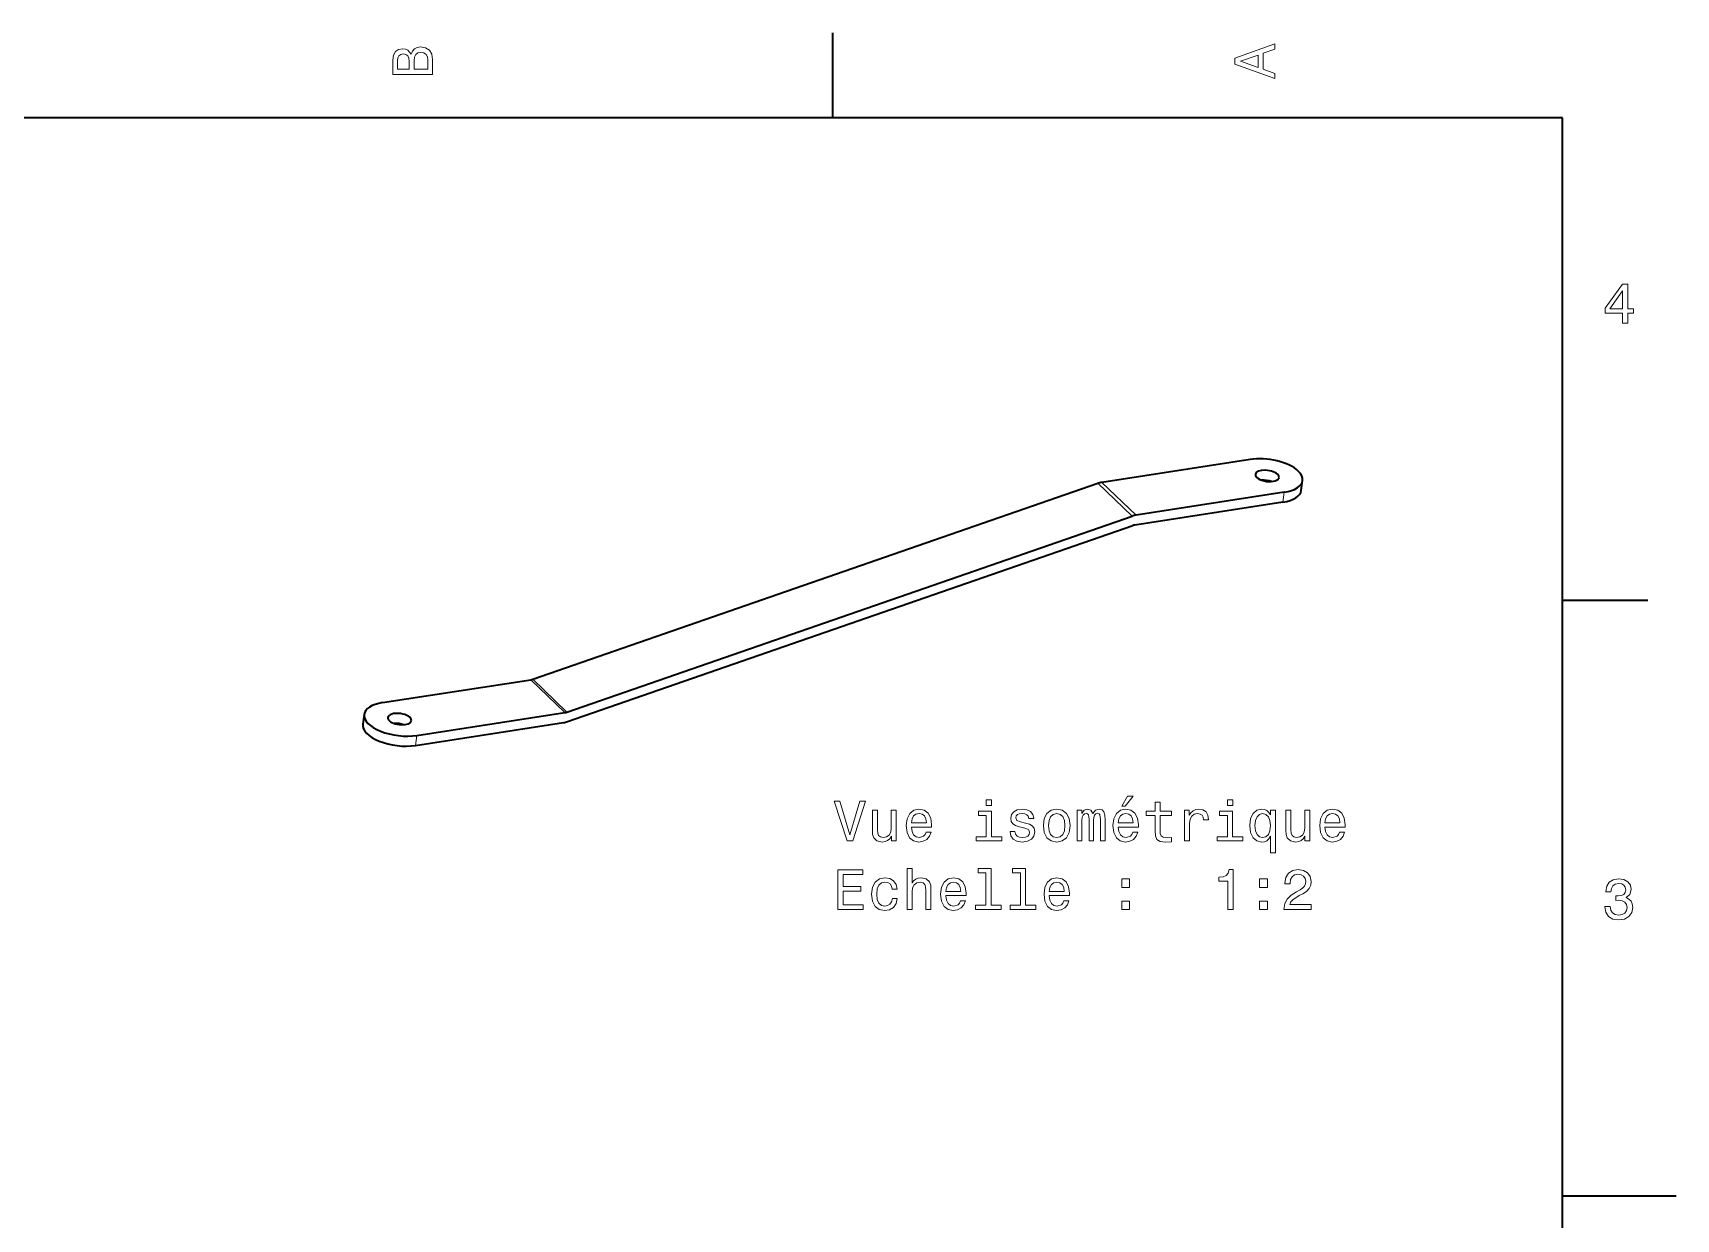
# Model space of a CAD drawing. Extents: x 0 to 297, y 0 to 210.
# Drawn here: x 152.2 to 297, y 103 to 207.5 of the extents above; entities that cross this region are included whole.
import ezdxf

# ---------------------------------------------------------------- set-up
doc = ezdxf.new("R2010")
doc.units = 0

msp = doc.modelspace()

# ---------------------------------------------------------------- linework, layer by layer
at = {"color": 7, "lineweight": 35, "ltscale": 0.1875}
for p, q in [((222.699997, 200), (222.699997, 207.5)), ((287, 157.5), (294.5, 157.5))]:
    msp.add_line(p, q, dxfattribs=at)
at = {"color": 7, "lineweight": 35}
for p, q in [((287, 200), (10, 200)), ((287, 10), (287, 200)), ((196.256561, 150.528992), (246.061371, 167.798706)), ((199.268875, 147.637268), (249.073669, 164.906982)), ((199.325073, 146.80249), (249.129868, 164.072144))]:
    msp.add_line(p, q, dxfattribs=at)
at = {"color": 7, "lineweight": 35, "ltscale": 0.330306}
msp.add_line((259.464569, 169.901672), (246.407089, 167.885437), dxfattribs=at)
at = {"color": 7, "lineweight": 35, "ltscale": 0.022149}
for p, q in [((263.976624, 167.162781), (264.093292, 168.041016)), ((181.40979, 147.438354), (181.293121, 146.56012))]:
    msp.add_line(p, q, dxfattribs=at)
at = {"color": 7, "lineweight": 13, "ltscale": 0.104391}
for p, q in [((246.061371, 167.798706), (249.073669, 164.906982)), ((249.419403, 164.993713), (246.407089, 167.885437)), ((196.256561, 150.528992), (199.268875, 147.637268))]:
    msp.add_line(p, q, dxfattribs=at)
at = {"color": 7, "lineweight": 35, "ltscale": 0.330305}
for p, q in [((262.476868, 167.009949), (249.419403, 164.993713)), ((262.360199, 166.131714), (249.302734, 164.115479)), ((183.026215, 148.469421), (196.083679, 150.485596)), ((185.921844, 144.699463), (198.979309, 146.715698)), ((186.038513, 145.577698), (199.095978, 147.593933))]:
    msp.add_line(p, q, dxfattribs=at)
at = {"color": 7, "lineweight": 13, "ltscale": 0.022149}
for p, q in [((262.476868, 167.009949), (262.360199, 166.131714)), ((186.038513, 145.577698), (185.921844, 144.699463))]:
    msp.add_line(p, q, dxfattribs=at)
at = {"color": 7, "lineweight": 13, "ltscale": 0.10439}
msp.add_line((199.095978, 147.593933), (196.083679, 150.485596), dxfattribs=at)
at = {"color": 7, "lineweight": 35, "ltscale": 0.25}
msp.add_line((287, 105), (297, 105), dxfattribs=at)
at = {"color": 7, "lineweight": 13}
for points in [[(185.542007, 205.630417), (185.249496, 205.983429), (185.052811, 206.074219), (184.81073, 206.104477), (184.432495, 206.03891), (184.160156, 205.842224), (183.993729, 205.524506), (183.933212, 205.080704), (183.933212, 203.835022), (187.433212, 203.835022), (187.433212, 205.151306), (187.36261, 205.620331), (187.155838, 205.968307), (186.828018, 206.185165), (186.384216, 206.260818), (186.08667, 206.215424), (185.839554, 206.094391), (185.65799, 205.897705)], [(185.385666, 204.984879), (185.385666, 204.298996), (184.351807, 204.298996), (184.351807, 205.025223), (184.382065, 205.297562), (184.472839, 205.489197), (184.629181, 205.605194), (184.86116, 205.645538), (185.093155, 205.600143), (185.254532, 205.479111), (185.355408, 205.272339)], [(187.014618, 205.095825), (187.014618, 204.298996), (185.809296, 204.298996), (185.809296, 205.050446), (185.844589, 205.368164), (185.9505, 205.595108), (186.132065, 205.731277), (186.394302, 205.776657), (186.671692, 205.731277), (186.863327, 205.605194), (186.979324, 205.393372)], [(261.633209, 203.466858), (261.633209, 203.930847), (260.604401, 204.298996), (260.604401, 205.695969), (261.633209, 206.064133), (261.633209, 206.538193), (258.128174, 205.257217), (258.128174, 204.742798)], [(260.17572, 204.460388), (258.632477, 205), (260.17572, 205.539627)], [(292.277374, 181.916794), (292.731262, 181.916794), (292.731262, 182.784225), (293.23056, 182.784225), (293.23056, 183.187683), (292.731262, 183.187683), (292.731262, 185.341141), (292.272339, 185.341141), (290.739197, 183.228027), (290.739197, 182.784225), (292.277374, 182.784225)], [(291.162842, 183.187683), (292.277374, 184.756134), (292.277374, 183.187683)], [(225.088745, 139.787216), (224.211212, 136.806656), (223.308487, 139.787216), (222.829376, 139.787216), (223.959061, 136.282166), (224.463379, 136.282166), (225.567841, 139.787216)], [(228.291183, 138.990372), (227.847382, 138.990372), (227.847382, 137.426971), (227.796951, 137.063873), (227.650696, 136.80162), (227.423752, 136.640228), (227.126205, 136.589798), (226.889175, 136.630142), (226.737869, 136.75119), (226.652145, 136.957962), (226.631973, 137.250458), (226.631973, 138.990372), (226.188171, 138.990372), (226.188171, 137.210114), (226.203293, 136.852051), (226.299118, 136.554504), (226.591629, 136.282166), (227.060638, 136.18634), (227.312805, 136.221649), (227.529663, 136.312424), (227.716263, 136.468765), (227.867554, 136.695709), (227.867554, 136.282166), (228.291183, 136.282166)], [(229.62764, 137.507675), (231.402863, 137.507675), (231.407898, 137.714447), (231.327209, 138.294418), (231.105316, 138.728134), (230.752289, 138.990372), (230.283264, 139.086197), (229.824326, 138.985336), (229.471298, 138.702911), (229.244354, 138.243988), (229.163666, 137.638794), (229.239319, 137.018478), (229.466263, 136.56459), (229.81424, 136.282166), (230.268127, 136.18634), (230.661499, 136.251907), (230.984268, 136.42337), (231.221298, 136.695709), (231.357468, 137.058823), (230.918716, 137.058823), (230.827927, 136.857086), (230.696808, 136.705795), (230.323608, 136.584763), (230.036148, 136.640228), (229.81929, 136.816742), (229.67807, 137.104218), (229.62764, 137.492538)], [(236.683121, 139.903198), (236.214096, 139.903198), (236.214096, 139.39888), (236.683121, 139.39888)], [(239.673752, 137.860703), (239.245087, 137.961563), (238.927353, 138.07756), (238.821442, 138.31459), (238.851715, 138.481018), (238.957611, 138.602051), (239.129089, 138.677704), (239.376205, 138.707962), (239.613235, 138.677704), (239.799835, 138.586914), (239.920868, 138.45076), (239.971313, 138.269196), (240.405029, 138.269196), (240.405029, 138.279282), (240.329376, 138.607086), (240.122604, 138.864304), (239.799835, 139.025681), (239.376205, 139.086197), (238.947525, 139.025681), (238.634857, 138.859253), (238.438171, 138.612137), (238.37764, 138.299454), (238.423035, 137.996857), (238.56424, 137.785049), (238.796234, 137.633743), (239.134125, 137.527847), (239.628372, 137.406799), (239.930954, 137.280731), (240.011658, 137.179855), (240.041916, 137.028564), (239.996521, 136.841965), (239.875488, 136.70076), (239.678802, 136.60997), (239.41655, 136.579712), (239.139175, 136.60997), (238.937439, 136.715881), (238.80127, 136.88736), (238.745804, 137.12439), (238.317123, 137.12439), (238.387726, 136.720932), (238.594498, 136.428421), (238.922318, 136.251907), (239.376205, 136.18634), (239.850266, 136.251907), (240.198242, 136.428421), (240.410065, 136.710846), (240.485718, 137.078995), (240.430237, 137.396713), (240.273895, 137.613571), (240.016693, 137.754791)], [(241.252289, 137.633743), (241.332977, 137.018478), (241.564972, 136.56459), (241.933121, 136.282166), (242.427353, 136.18634), (242.91655, 136.282166), (243.284698, 136.55954), (243.516693, 137.013428), (243.602432, 137.633743), (243.516693, 138.249023), (243.284698, 138.707962), (242.91655, 138.985336), (242.427353, 139.086197), (241.933121, 138.985336), (241.564972, 138.702911), (241.332977, 138.249023)], [(244.24292, 136.282166), (244.651428, 136.282166), (244.651428, 138.092682), (244.676636, 138.365021), (244.752289, 138.561707), (244.868286, 138.677704), (245.019577, 138.723083), (245.14061, 138.682739), (245.221313, 138.581879), (245.261658, 138.4104), (245.276779, 138.183456), (245.276779, 136.282166), (245.660065, 136.282166), (245.660065, 138.092682), (245.685287, 138.35997), (245.760925, 138.556656), (245.881973, 138.677704), (246.033264, 138.723083), (246.154297, 138.682739), (246.235001, 138.581879), (246.285431, 138.183456), (246.285431, 136.282166), (246.693924, 136.282166), (246.693924, 138.153198), (246.668716, 138.541534), (246.588013, 138.839081), (246.426636, 139.020645), (246.164398, 139.086197), (245.85675, 138.985336), (245.61972, 138.692825), (245.433121, 138.980286), (245.120438, 139.086197), (244.832977, 138.985336), (244.636292, 138.702911), (244.636292, 138.990372), (244.24292, 138.990372)], [(247.843781, 137.507675), (249.619003, 137.507675), (249.624039, 137.714447), (249.54335, 138.294418), (249.321442, 138.728134), (248.96843, 138.990372), (248.499405, 139.086197), (248.040466, 138.985336), (247.687439, 138.702911), (247.460495, 138.243988), (247.379807, 137.638794), (247.45546, 137.018478), (247.682404, 136.56459), (248.03038, 136.282166), (248.484268, 136.18634), (248.87764, 136.251907), (249.200409, 136.42337), (249.437439, 136.695709), (249.573608, 137.058823), (249.134857, 137.058823), (249.044067, 136.857086), (248.912949, 136.705795), (248.539749, 136.584763), (248.252289, 136.640228), (248.035431, 136.816742), (247.894211, 137.104218), (247.843781, 137.492538)], [(248.151428, 139.358536), (248.448975, 139.358536), (249.149979, 140.215881), (248.655746, 140.215881)], [(251.086578, 138.521362), (251.086578, 137.164734), (251.116837, 136.725967), (251.258057, 136.42337), (251.540466, 136.246857), (252.019577, 136.18634), (252.544067, 136.211563), (252.544067, 136.594849), (252.160782, 136.56459), (251.812805, 136.604935), (251.626205, 136.731018), (251.545517, 136.942825), (251.53038, 137.240372), (251.53038, 138.521362), (252.544067, 138.521362), (252.544067, 138.899597), (251.53038, 138.899597), (251.53038, 139.691391), (251.086578, 139.691391), (251.086578, 138.899597), (250.320007, 138.899597), (250.320007, 138.521362)], [(253.693924, 136.282166), (254.137726, 136.282166), (254.137726, 137.830429), (254.183121, 138.203629), (254.31929, 138.470932), (254.541183, 138.632309), (254.838745, 138.68779), (255.060638, 138.652481), (255.227066, 138.55162), (255.327927, 138.380142), (255.363235, 138.148163), (255.812073, 138.148163), (255.751556, 138.556656), (255.585144, 138.849167), (255.307755, 139.025681), (254.92952, 139.086197), (254.672318, 139.045853), (254.450409, 138.944992), (254.253723, 138.773514), (254.097382, 138.541534), (254.097382, 138.990372), (253.693924, 138.990372)], [(257.935272, 139.903198), (257.466248, 139.903198), (257.466248, 139.39888), (257.935272, 139.39888)], [(261.263794, 138.571793), (261.107483, 138.798737), (260.930969, 138.960114), (260.724182, 139.050903), (260.487152, 139.086197), (260.058472, 138.985336), (259.725616, 138.702911), (259.508759, 138.249023), (259.433105, 137.638794), (259.508759, 137.023514), (259.725616, 136.569626), (260.058472, 136.282166), (260.487152, 136.18634), (260.724182, 136.216599), (260.925903, 136.302338), (261.102417, 136.458679), (261.263794, 136.695709), (261.263794, 135.23317), (261.707611, 135.23317), (261.707611, 138.990372), (261.263794, 138.990372)], [(264.72345, 138.990372), (264.279663, 138.990372), (264.279663, 137.426971), (264.229218, 137.063873), (264.082977, 136.80162), (263.856018, 136.640228), (263.558472, 136.589798), (263.321442, 136.630142), (263.170135, 136.75119), (263.084412, 136.957962), (263.06424, 137.250458), (263.06424, 138.990372), (262.620422, 138.990372), (262.620422, 137.210114), (262.635559, 136.852051), (262.731384, 136.554504), (263.023895, 136.282166), (263.49292, 136.18634), (263.745087, 136.221649), (263.961945, 136.312424), (264.148529, 136.468765), (264.299835, 136.695709), (264.299835, 136.282166), (264.72345, 136.282166)], [(266.059906, 137.507675), (267.835144, 137.507675), (267.840179, 137.714447), (267.759491, 138.294418), (267.537598, 138.728134), (267.18457, 138.990372), (266.715546, 139.086197), (266.256592, 138.985336), (265.903564, 138.702911), (265.676636, 138.243988), (265.595947, 137.638794), (265.6716, 137.018478), (265.898529, 136.56459), (266.246521, 136.282166), (266.700409, 136.18634), (267.093781, 136.251907), (267.416534, 136.42337), (267.653564, 136.695709), (267.789734, 137.058823), (267.350983, 137.058823), (267.260193, 136.857086), (267.129089, 136.705795), (266.75589, 136.584763), (266.468414, 136.640228), (266.251556, 136.816742), (266.110352, 137.104218), (266.059906, 137.492538)], [(229.62764, 137.880875), (229.683121, 138.228851), (229.81929, 138.486053), (230.026062, 138.642395), (230.298401, 138.697876), (230.565689, 138.642395), (230.772461, 138.486053), (230.898544, 138.228851), (230.943924, 137.880875)], [(236.667984, 136.655365), (236.667984, 138.899597), (235.528229, 138.899597), (235.528229, 138.521362), (236.224182, 138.521362), (236.224182, 136.655365), (235.316406, 136.655365), (235.316406, 136.282166), (237.585861, 136.282166), (237.585861, 136.655365)], [(241.706177, 137.638794), (241.751556, 138.092682), (241.892776, 138.420502), (242.11972, 138.622223), (242.427353, 138.692825), (242.72995, 138.622223), (242.956894, 138.425537), (243.098114, 138.092682), (243.148544, 137.638794), (243.098114, 137.179855), (242.956894, 136.847), (242.72995, 136.645279), (242.427353, 136.579712), (242.11972, 136.645279), (241.892776, 136.847), (241.751556, 137.179855)], [(247.843781, 137.880875), (247.899261, 138.228851), (248.035431, 138.486053), (248.242203, 138.642395), (248.514526, 138.697876), (248.78183, 138.642395), (248.988602, 138.486053), (249.114685, 138.228851), (249.160065, 137.880875)], [(257.920166, 136.655365), (257.920166, 138.899597), (256.780396, 138.899597), (256.780396, 138.521362), (257.476349, 138.521362), (257.476349, 136.655365), (256.568573, 136.655365), (256.568573, 136.282166), (258.838013, 136.282166), (258.838013, 136.655365)], [(259.887024, 137.638794), (259.932404, 138.087646), (260.073608, 138.415451), (260.285431, 138.617188), (260.562805, 138.68779), (260.855316, 138.617188), (261.077209, 138.420502), (261.208344, 138.092682), (261.258759, 137.638794), (261.208344, 137.179855), (261.077209, 136.852051), (260.855316, 136.650314), (260.562805, 136.584763), (260.285431, 136.650314), (260.073608, 136.852051), (259.932404, 137.184906)], [(266.059906, 137.880875), (266.115387, 138.228851), (266.251556, 138.486053), (266.458344, 138.642395), (266.730652, 138.697876), (266.997955, 138.642395), (267.204742, 138.486053), (267.330811, 138.228851), (267.37619, 137.880875)], [(223.152145, 130.235336), (225.371155, 130.235336), (225.371155, 130.658966), (223.616119, 130.658966), (223.616119, 131.844131), (225.17952, 131.844131), (225.17952, 132.262711), (223.616119, 132.262711), (223.616119, 133.311707), (225.330811, 133.311707), (225.330811, 133.735336), (223.152145, 133.735336)], [(229.239319, 130.235336), (229.683121, 130.235336), (229.683121, 131.798737), (229.728516, 132.156799), (229.874756, 132.419052), (230.101715, 132.580444), (230.404297, 132.640961), (230.646378, 132.59053), (230.797668, 132.454361), (230.873322, 132.227417), (230.898544, 131.92482), (230.898544, 130.235336), (231.342346, 130.235336), (231.342346, 132.015594), (231.322174, 132.373657), (231.231384, 132.671219), (230.933838, 132.943542), (230.469864, 133.039368), (230.217697, 133.004074), (230.000839, 132.908249), (229.81929, 132.756943), (229.683121, 132.550171), (229.683121, 133.856369), (229.239319, 133.856369)], [(236.193924, 133.48317), (236.193924, 130.608536), (235.281097, 130.608536), (235.281097, 130.235336), (237.545517, 130.235336), (237.545517, 130.608536), (236.637726, 130.608536), (236.637726, 133.856369), (235.497955, 133.856369), (235.497955, 133.48317)], [(239.22995, 133.48317), (239.22995, 130.608536), (238.317123, 130.608536), (238.317123, 130.235336), (240.581543, 130.235336), (240.581543, 130.608536), (239.673752, 130.608536), (239.673752, 133.856369), (238.533981, 133.856369), (238.533981, 133.48317)], [(257.516693, 130.235336), (257.975616, 130.235336), (257.975616, 133.760559), (257.63269, 133.760559), (257.541901, 133.452911), (257.360352, 133.24614), (257.082977, 133.125107), (256.699677, 133.084763), (256.699677, 132.726685), (257.516693, 132.726685)], [(262.448975, 130.235336), (264.854584, 130.235336), (264.854584, 130.669052), (262.953278, 130.669052), (263.059204, 130.906082), (263.240753, 131.102768), (263.800537, 131.460846), (264.098114, 131.612137), (264.430969, 131.828995), (264.667999, 132.081161), (264.804138, 132.378708), (264.854584, 132.716599), (264.76886, 133.140228), (264.53183, 133.473083), (264.168701, 133.684906), (263.699677, 133.760559), (263.215546, 133.67482), (262.847382, 133.43779), (262.610352, 133.05954), (262.529663, 132.560257), (262.529663, 132.489655), (262.988586, 132.489655), (262.988586, 132.529999), (263.033997, 132.87294), (263.170135, 133.125107), (263.387024, 133.286484), (263.674469, 133.341965), (263.96698, 133.291534), (264.183838, 133.165451), (264.325043, 132.968765), (264.375488, 132.721649), (264.340179, 132.489655), (264.244354, 132.292969), (264.082977, 132.121506), (263.861084, 131.9702), (263.563507, 131.808823), (263.069275, 131.49614), (262.721313, 131.163284), (262.514526, 130.759827), (262.448975, 130.250473)], [(227.92807, 132.045853), (228.366837, 132.045853), (228.276062, 132.44931), (228.059204, 132.767044), (227.721298, 132.96373), (227.282547, 133.039368), (226.798401, 132.938507), (226.430237, 132.656082), (226.198257, 132.197159), (226.117554, 131.581879), (226.193207, 130.971649), (226.420151, 130.517761), (226.778229, 130.235336), (227.26741, 130.139511), (227.701126, 130.215164), (228.039032, 130.426971), (228.271011, 130.759827), (228.371887, 131.203629), (227.948257, 131.203629), (227.872604, 130.921219), (227.731384, 130.709396), (227.529663, 130.578278), (227.282547, 130.537933), (226.974915, 130.603485), (226.753006, 130.805222), (226.616837, 131.133026), (226.571442, 131.597015), (226.616837, 132.050903), (226.758041, 132.378708), (226.985001, 132.580444), (227.282547, 132.651047), (227.544785, 132.605652), (227.741486, 132.489655), (227.872604, 132.298019)], [(232.663666, 131.460846), (234.438889, 131.460846), (234.443924, 131.667618), (234.363235, 132.247589), (234.141327, 132.681305), (233.788315, 132.943542), (233.31929, 133.039368), (232.860352, 132.938507), (232.507324, 132.656082), (232.28038, 132.197159), (232.199692, 131.591965), (232.275345, 130.971649), (232.502289, 130.517761), (232.850266, 130.235336), (233.304153, 130.139511), (233.697525, 130.205078), (234.020294, 130.376541), (234.257324, 130.64888), (234.393494, 131.011993), (233.954742, 131.011993), (233.863953, 130.810257), (233.732834, 130.658966), (233.359634, 130.537933), (233.072174, 130.593399), (232.855316, 130.769913), (232.714096, 131.057388), (232.663666, 131.445709)], [(232.663666, 131.834045), (232.719147, 132.182022), (232.855316, 132.439224), (233.062088, 132.595566), (233.334412, 132.651047), (233.601715, 132.595566), (233.808487, 132.439224), (233.934555, 132.182022), (233.97995, 131.834045)], [(241.771744, 131.460846), (243.546951, 131.460846), (243.552002, 131.667618), (243.471313, 132.247589), (243.249405, 132.681305), (242.896378, 132.943542), (242.427353, 133.039368), (241.96843, 132.938507), (241.615402, 132.656082), (241.388458, 132.197159), (241.307755, 131.591965), (241.383408, 130.971649), (241.610352, 130.517761), (241.958344, 130.235336), (242.412231, 130.139511), (242.805603, 130.205078), (243.128372, 130.376541), (243.365402, 130.64888), (243.501556, 131.011993), (243.062805, 131.011993), (242.972031, 130.810257), (242.840897, 130.658966), (242.467697, 130.537933), (242.180237, 130.593399), (241.963379, 130.769913), (241.822174, 131.057388), (241.771744, 131.445709)], [(241.771744, 131.834045), (241.827209, 132.182022), (241.963379, 132.439224), (242.170151, 132.595566), (242.44249, 132.651047), (242.709778, 132.595566), (242.91655, 132.439224), (243.042633, 132.182022), (243.088013, 131.834045)], [(248.151428, 132.192108), (248.847382, 132.192108), (248.847382, 132.943542), (248.151428, 132.943542)], [(260.295502, 132.192108), (260.991486, 132.192108), (260.991486, 132.943542), (260.295502, 132.943542)], [(290.729126, 130.51622), (290.729126, 130.480911), (290.809814, 129.996765), (291.046844, 129.633652), (291.420044, 129.401657), (291.914276, 129.315933), (292.438782, 129.401657), (292.832153, 129.623566), (293.08429, 129.976593), (293.175079, 130.430481), (293.134735, 130.728027), (293.023773, 130.970108), (292.842224, 131.156708), (292.600159, 131.292877), (292.927948, 131.565216), (293.043945, 131.998932), (292.968292, 132.392303), (292.751434, 132.68985), (292.398407, 132.87645), (291.914276, 132.942017), (291.460388, 132.861313), (291.112396, 132.63942), (290.885468, 132.286392), (290.809814, 131.817368), (290.809814, 131.782074), (291.258636, 131.782074), (291.299011, 132.104828), (291.430115, 132.336823), (291.641937, 132.478027), (291.939484, 132.528473), (292.201721, 132.488113), (292.393372, 132.382217), (292.509369, 132.210739), (292.554749, 131.97876), (292.509369, 131.731628), (292.388336, 131.565216), (292.176514, 131.46434), (291.889069, 131.434082), (291.692383, 131.439133), (291.692383, 131.04071), (291.939484, 131.050797), (292.257202, 131.005417), (292.494232, 130.884369), (292.635468, 130.687683), (292.685883, 130.430481), (292.630402, 130.13797), (292.484161, 129.921112), (292.252167, 129.784943), (291.944519, 129.739563), (291.626801, 129.789993), (291.394806, 129.941284), (291.248566, 130.183365), (291.193085, 130.51622)], [(248.151428, 130.235336), (248.847382, 130.235336), (248.847382, 130.986771), (248.151428, 130.986771)], [(260.295502, 130.235336), (260.991486, 130.235336), (260.991486, 130.986771), (260.295502, 130.986771)]]:
    msp.add_lwpolyline(points, close=True, dxfattribs=at)
at = {"color": 7, "lineweight": 35}
for centre, major_axis, ratio, start_param, end_param in [((260.970703, 168.455811), (3.122566, -0.414856), 0.463829, 0.5638286415, 2.1346249683), ((260.970703, 168.455811), (1.040855, -0.138306), 0.463829, 3.1415853705, 6.283178024), ((260.970703, 168.455811), (1.040855, -0.138306), 0.463829, 0.4122427347, 3.1415853705), ((260.854065, 167.577576), (1.040855, -0.138306), 0.463829, 1.1416982065, 1.9998541333), ((260.970703, 168.455811), (1.040855, -0.138306), 0.463829, 6.283178024, 6.6954280419), ((260.970703, 168.455811), (3.122566, -0.414856), 0.463829, 5.2762176219, 6.2832066526), ((260.970703, 168.455811), (3.122566, -0.414856), 0.463829, 0.0000213454, 0.5638286415), ((246.173752, 166.129028), (1.38504, 1.44281), 0.748797, 0.7751217752, 0.9723766845), ((260.854065, 167.577576), (3.122566, -0.414856), 0.463829, 5.2762176219, 6.2832066526), ((249.18605, 163.237305), (1.38504, 1.44281), 0.748797, 0.7751217752, 0.9723766845), ((249.18605, 163.237305), (0.69252, 0.721375), 0.748797, 0.7751217752, 0.9723766845), ((196.200378, 151.363953), (0.692635, 0.721497), 0.748797, 3.9167144288, 4.1139693381), ((184.532364, 147.02356), (-3.122566, 0.414856), 0.463829, 5.2762176219, 6.2832066526), ((184.41568, 146.145325), (-3.122566, 0.414856), 0.463829, 0.0000213454, 2.1346249683), ((184.532364, 147.02356), (-3.122566, 0.414856), 0.463829, 0.0000213454, 2.1346249683), ((184.532364, 147.02356), (-1.040855, 0.138306), 0.463829, 6.283178024, 6.6954280419), ((184.532364, 147.02356), (-1.040855, 0.138306), 0.463829, 3.1415853705, 6.283178024), ((184.532364, 147.02356), (-1.040855, 0.138306), 0.463829, 0.4122427347, 3.1415853705), ((184.41568, 146.145325), (-1.040855, 0.138306), 0.463829, 4.2832908484, 5.1414467986), ((199.212677, 148.47229), (1.385155, 1.442932), 0.748797, 3.9167144288, 4.1139693381), ((199.212677, 148.47229), (0.692635, 0.721497), 0.748797, 3.9167144288, 4.1139693381)]:
    msp.add_ellipse(centre, major_axis=major_axis, ratio=ratio, start_param=start_param, end_param=end_param, dxfattribs=at)

doc.saveas('drawing.dxf')
